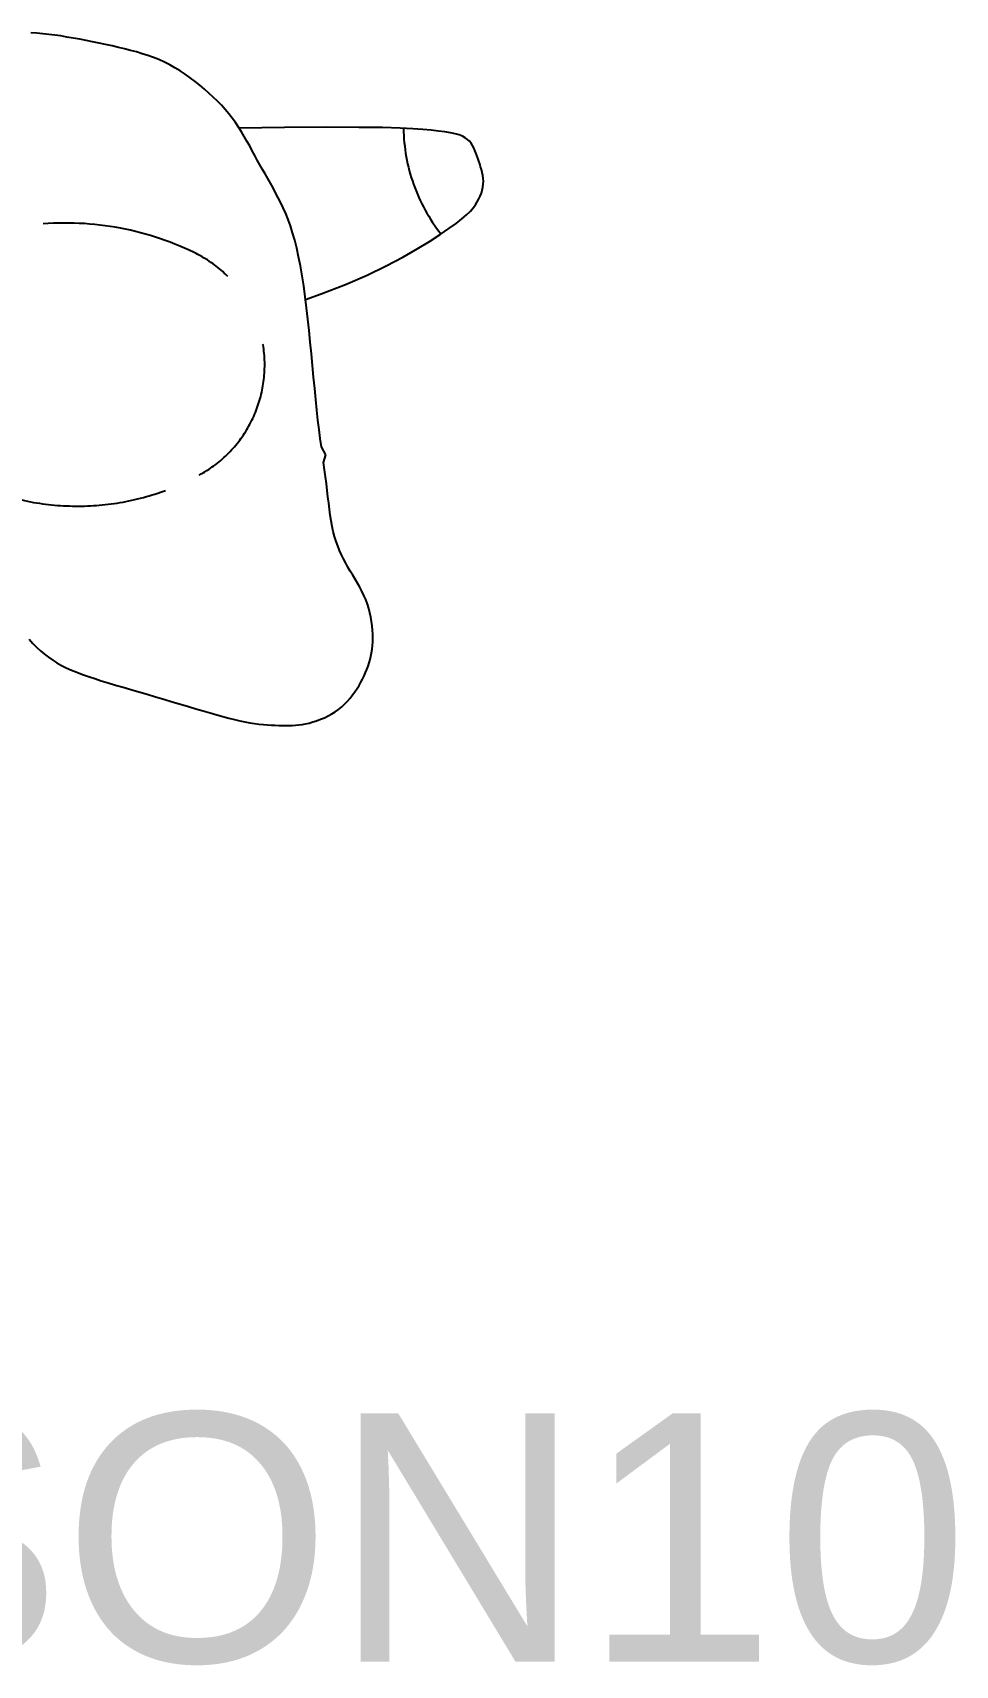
# Model space of a CAD drawing. Header units: millimetres. Extents: x 14385 to 129787, y 107826 to 186798.
# Drawn here: x 43265 to 44008, y 115610 to 116924 of the extents above; entities that cross this region are included whole.
import ezdxf
from ezdxf.enums import TextEntityAlignment as Align

# ---------------------------------------------------------------- set-up
doc = ezdxf.new("R2010")
doc.units = ezdxf.units.MM
doc.header["$LTSCALE"] = 1000
doc.linetypes.add('HIDDEN2', pattern=[0.1875, 0.125, -0.0625])
doc.styles.add('ar', font='arial.ttf')

msp = doc.modelspace()

# ---------------------------------------------------------------- linework, layer by layer
at = {"color": 59, "linetype": 'HIDDEN2'}
for p, q in [((43268.6, 116923.6), (43263.8, 116924)), ((43268.6, 116923.6), (43263.8, 116924)), ((43273.4, 116923.1), (43268.6, 116923.6)), ((43273.4, 116923.1), (43268.6, 116923.6)), ((43278.2, 116922.5), (43273.4, 116923.1)), ((43278.2, 116922.5), (43273.4, 116923.1)), ((43283, 116921.9), (43278.2, 116922.5)), ((43283, 116921.9), (43278.2, 116922.5)), ((43287.9, 116921.6), (43283, 116921.9)), ((43287.9, 116921.6), (43283, 116921.9)), ((43292.8, 116920.5), (43287.9, 116921.6)), ((43292.8, 116920.5), (43287.9, 116921.6)), ((43297.9, 116919.7), (43292.8, 116920.5)), ((43297.9, 116919.7), (43292.8, 116920.5)), ((43303.1, 116918.8), (43297.9, 116919.7)), ((43303.1, 116918.8), (43297.9, 116919.7)), ((43308.3, 116917.8), (43303.1, 116918.8)), ((43308.3, 116917.8), (43303.1, 116918.8)), ((43313.5, 116916.7), (43308.3, 116917.8)), ((43313.5, 116916.7), (43308.3, 116917.8)), ((43318.8, 116915.6), (43313.5, 116916.7)), ((43318.8, 116915.6), (43313.5, 116916.7)), ((43324, 116914.5), (43318.8, 116915.6)), ((43324, 116914.5), (43318.8, 116915.6)), ((43329.2, 116913.3), (43324, 116914.5)), ((43329.2, 116913.3), (43324, 116914.5)), ((43334.3, 116912.1), (43329.2, 116913.3)), ((43334.3, 116912.1), (43329.2, 116913.3)), ((43339.2, 116911), (43334.3, 116912.1)), ((43339.2, 116911), (43334.3, 116912.1)), ((43344.1, 116909.7), (43339.2, 116911)), ((43344.1, 116909.7), (43339.2, 116911)), ((43348.8, 116908.5), (43344.1, 116909.7)), ((43348.8, 116908.5), (43344.1, 116909.7)), ((43353.5, 116907.1), (43348.8, 116908.5)), ((43353.5, 116907.1), (43348.8, 116908.5)), ((43358, 116905.7), (43353.5, 116907.1)), ((43358, 116905.7), (43353.5, 116907.1)), ((43362.5, 116904.1), (43358, 116905.7)), ((43362.5, 116904.1), (43358, 116905.7)), ((43366.9, 116902.3), (43362.5, 116904.1)), ((43366.9, 116902.3), (43362.5, 116904.1)), ((43371.3, 116900.3), (43366.9, 116902.3)), ((43371.3, 116900.3), (43366.9, 116902.3)), ((43375.6, 116898.2), (43371.3, 116900.3)), ((43375.6, 116898.2), (43371.3, 116900.3)), ((43379.8, 116895.8), (43375.6, 116898.2)), ((43379.8, 116895.8), (43375.6, 116898.2)), ((43384, 116893.2), (43379.8, 116895.8)), ((43384, 116893.2), (43379.8, 116895.8)), ((43388.1, 116890.5), (43384, 116893.2)), ((43388.1, 116890.5), (43384, 116893.2)), ((43392.1, 116887.7), (43388.1, 116890.5)), ((43392.1, 116887.7), (43388.1, 116890.5)), ((43396, 116884.7), (43392.1, 116887.7)), ((43396, 116884.7), (43392.1, 116887.7)), ((43399.8, 116881.7), (43396, 116884.7)), ((43399.8, 116881.7), (43396, 116884.7)), ((43403.5, 116878.6), (43399.8, 116881.7)), ((43403.5, 116878.6), (43399.8, 116881.7)), ((43407.1, 116875.4), (43403.5, 116878.6)), ((43407.1, 116875.4), (43403.5, 116878.6)), ((43410.6, 116872.2), (43407.1, 116875.4)), ((43410.6, 116872.2), (43407.1, 116875.4)), ((43413.9, 116868.9), (43410.6, 116872.2)), ((43413.9, 116868.9), (43410.6, 116872.2)), ((43417.1, 116865.6), (43413.9, 116868.9)), ((43417.1, 116865.6), (43413.9, 116868.9)), ((43420.1, 116862.2), (43417.1, 116865.6)), ((43420.1, 116862.2), (43417.1, 116865.6)), ((43423.1, 116858.7), (43420.1, 116862.2)), ((43423.1, 116858.7), (43420.1, 116862.2)), ((43425.8, 116855.2), (43423.1, 116858.7)), ((43425.8, 116855.2), (43423.1, 116858.7)), ((43428.5, 116851.6), (43425.8, 116855.2)), ((43428.5, 116851.6), (43425.8, 116855.2)), ((43431, 116847.9), (43428.5, 116851.6)), ((43431, 116847.9), (43428.5, 116851.6)), ((43433.3, 116844.2), (43431, 116847.9)), ((43433.3, 116844.2), (43431, 116847.9)), ((43467.9, 116847.6), (43431.4, 116847.1)), ((43467.9, 116847.6), (43431.4, 116847.1)), ((43435.6, 116840.4), (43433.3, 116844.2)), ((43435.6, 116840.4), (43433.3, 116844.2)), ((43501.8, 116847.9), (43467.9, 116847.6)), ((43501.8, 116847.9), (43467.9, 116847.6)), ((43527.7, 116847.8), (43501.8, 116847.9)), ((43527.7, 116847.8), (43501.8, 116847.9)), ((43546.9, 116847.6), (43527.7, 116847.8)), ((43546.9, 116847.6), (43527.7, 116847.8)), ((43561, 116847.2), (43546.9, 116847.6)), ((43561, 116847.2), (43546.9, 116847.6)), ((43571.3, 116846.6), (43561, 116847.2)), ((43571.3, 116846.6), (43561, 116847.2)), ((43579.2, 116846), (43571.3, 116846.6)), ((43579.2, 116846), (43571.3, 116846.6)), ((43586, 116845.5), (43579.2, 116846)), ((43586, 116845.5), (43579.2, 116846)), ((43591.9, 116844.8), (43586, 116845.5)), ((43591.9, 116844.8), (43586, 116845.5)), ((43597.1, 116844.2), (43591.9, 116844.8)), ((43597.1, 116844.2), (43591.9, 116844.8)), ((43601.5, 116843.5), (43597.1, 116844.2)), ((43601.5, 116843.5), (43597.1, 116844.2)), ((43605.3, 116842.7), (43601.5, 116843.5)), ((43605.3, 116842.7), (43601.5, 116843.5)), ((43608.5, 116841.7), (43605.3, 116842.7)), ((43608.5, 116841.7), (43605.3, 116842.7)), ((43437.7, 116836.6), (43435.6, 116840.4)), ((43437.7, 116836.6), (43435.6, 116840.4)), ((43439.9, 116832.8), (43437.7, 116836.6)), ((43439.9, 116832.8), (43437.7, 116836.6)), ((43441.9, 116828.9), (43439.9, 116832.8)), ((43441.9, 116828.9), (43439.9, 116832.8)), ((43444, 116825.2), (43441.9, 116828.9)), ((43444, 116825.2), (43441.9, 116828.9)), ((43611.2, 116840.7), (43608.5, 116841.7)), ((43611.2, 116840.7), (43608.5, 116841.7)), ((43613.4, 116839.5), (43611.2, 116840.7)), ((43613.4, 116839.5), (43611.2, 116840.7)), ((43615.3, 116838.1), (43613.4, 116839.5)), ((43615.3, 116838.1), (43613.4, 116839.5)), ((43616.9, 116836.6), (43615.3, 116838.1)), ((43616.9, 116836.6), (43615.3, 116838.1)), ((43618.2, 116835), (43616.9, 116836.6)), ((43618.2, 116835), (43616.9, 116836.6)), ((43619.3, 116833.2), (43618.2, 116835)), ((43619.3, 116833.2), (43618.2, 116835)), ((43620.2, 116831.3), (43619.3, 116833.2)), ((43620.2, 116831.3), (43619.3, 116833.2)), ((43621.1, 116829.3), (43620.2, 116831.3)), ((43621.1, 116829.3), (43620.2, 116831.3)), ((43621.8, 116827.2), (43621.1, 116829.3)), ((43621.8, 116827.2), (43621.1, 116829.3)), ((43446, 116821.4), (43444, 116825.2)), ((43446, 116821.4), (43444, 116825.2)), ((43448.1, 116817.7), (43446, 116821.4)), ((43448.1, 116817.7), (43446, 116821.4)), ((43450.2, 116814), (43448.1, 116817.7)), ((43450.2, 116814), (43448.1, 116817.7)), ((43622.6, 116825.1), (43621.8, 116827.2)), ((43622.6, 116825.1), (43621.8, 116827.2)), ((43623.4, 116822.9), (43622.6, 116825.1)), ((43623.4, 116822.9), (43622.6, 116825.1)), ((43624.3, 116820.6), (43623.4, 116822.9)), ((43624.3, 116820.6), (43623.4, 116822.9)), ((43625.1, 116818.4), (43624.3, 116820.6)), ((43625.1, 116818.4), (43624.3, 116820.6)), ((43625.8, 116816.1), (43625.1, 116818.4)), ((43625.8, 116816.1), (43625.1, 116818.4)), ((43626.5, 116813.8), (43625.8, 116816.1)), ((43626.5, 116813.8), (43625.8, 116816.1)), ((43452.3, 116810.3), (43450.2, 116814)), ((43452.3, 116810.3), (43450.2, 116814)), ((43454.4, 116806.6), (43452.3, 116810.3)), ((43454.4, 116806.6), (43452.3, 116810.3)), ((43456.6, 116802.9), (43454.4, 116806.6)), ((43456.6, 116802.9), (43454.4, 116806.6)), ((43458.7, 116799.1), (43456.6, 116802.9)), ((43458.7, 116799.1), (43456.6, 116802.9)), ((43627.1, 116811.4), (43626.5, 116813.8)), ((43627.1, 116811.4), (43626.5, 116813.8)), ((43627.6, 116809.1), (43627.1, 116811.4)), ((43627.6, 116809.1), (43627.1, 116811.4)), ((43627.9, 116806.7), (43627.6, 116809.1)), ((43627.9, 116806.7), (43627.6, 116809.1)), ((43628, 116804.4), (43627.9, 116806.7)), ((43628, 116804.4), (43627.9, 116806.7)), ((43627.9, 116802), (43628, 116804.4)), ((43627.9, 116802), (43628, 116804.4)), ((43460.8, 116795.2), (43458.7, 116799.1)), ((43460.8, 116795.2), (43458.7, 116799.1)), ((43462.9, 116791.2), (43460.8, 116795.2)), ((43462.9, 116791.2), (43460.8, 116795.2)), ((43464.9, 116787.1), (43462.9, 116791.2)), ((43464.9, 116787.1), (43462.9, 116791.2)), ((43623.1, 116787.8), (43624.4, 116790.2)), ((43623.1, 116787.8), (43624.4, 116790.2)), ((43624.4, 116790.2), (43625.5, 116792.5)), ((43624.4, 116790.2), (43625.5, 116792.5)), ((43625.5, 116792.5), (43626.4, 116794.9)), ((43625.5, 116792.5), (43626.4, 116794.9)), ((43626.4, 116794.9), (43627.1, 116797.3)), ((43626.4, 116794.9), (43627.1, 116797.3)), ((43627.1, 116797.3), (43627.6, 116799.6)), ((43627.1, 116797.3), (43627.6, 116799.6)), ((43627.6, 116799.6), (43627.9, 116802)), ((43627.6, 116799.6), (43627.9, 116802)), ((43466.9, 116782.9), (43464.9, 116787.1)), ((43466.9, 116782.9), (43464.9, 116787.1)), ((43468.9, 116778.4), (43466.9, 116782.9)), ((43468.9, 116778.4), (43466.9, 116782.9)), ((43470.8, 116773.6), (43468.9, 116778.4)), ((43470.8, 116773.6), (43468.9, 116778.4)), ((43610.7, 116774.2), (43614.5, 116777.5)), ((43610.7, 116774.2), (43614.5, 116777.5)), ((43614.5, 116777.5), (43617.5, 116780.4)), ((43614.5, 116777.5), (43617.5, 116780.4)), ((43617.5, 116780.4), (43619.8, 116783)), ((43617.5, 116780.4), (43619.8, 116783)), ((43619.8, 116783), (43621.6, 116785.5)), ((43619.8, 116783), (43621.6, 116785.5)), ((43621.6, 116785.5), (43623.1, 116787.8)), ((43621.6, 116785.5), (43623.1, 116787.8)), ((43472.7, 116768.4), (43470.8, 116773.6)), ((43472.7, 116768.4), (43470.8, 116773.6)), ((43474.5, 116763), (43472.7, 116768.4)), ((43474.5, 116763), (43472.7, 116768.4)), ((43593.1, 116761.5), (43600.2, 116766.3)), ((43593.1, 116761.5), (43600.2, 116766.3)), ((43600.2, 116766.3), (43606, 116770.5)), ((43600.2, 116766.3), (43606, 116770.5)), ((43606, 116770.5), (43610.7, 116774.2)), ((43606, 116770.5), (43610.7, 116774.2)), ((43476.2, 116757), (43474.5, 116763)), ((43476.2, 116757), (43474.5, 116763)), ((43477.8, 116750.6), (43476.2, 116757)), ((43477.8, 116750.6), (43476.2, 116757)), ((43479.3, 116743.6), (43477.8, 116750.6)), ((43479.3, 116743.6), (43477.8, 116750.6)), ((43574.7, 116749.9), (43584.7, 116756)), ((43574.7, 116749.9), (43584.7, 116756)), ((43584.7, 116756), (43593.1, 116761.5)), ((43584.7, 116756), (43593.1, 116761.5)), ((43480.7, 116736.2), (43479.3, 116743.6)), ((43480.7, 116736.2), (43479.3, 116743.6)), ((43549.7, 116736.2), (43563.1, 116743.3)), ((43549.7, 116736.2), (43563.1, 116743.3)), ((43563.1, 116743.3), (43574.7, 116749.9)), ((43563.1, 116743.3), (43574.7, 116749.9)), ((43482.1, 116728.3), (43480.7, 116736.2)), ((43482.1, 116728.3), (43480.7, 116736.2)), ((43483.4, 116720.1), (43482.1, 116728.3)), ((43483.4, 116720.1), (43482.1, 116728.3)), ((43517, 116721.4), (43534.4, 116728.9)), ((43517, 116721.4), (43534.4, 116728.9)), ((43534.4, 116728.9), (43549.7, 116736.2)), ((43534.4, 116728.9), (43549.7, 116736.2)), ((43484.6, 116711.5), (43483.4, 116720.1)), ((43484.6, 116711.5), (43483.4, 116720.1)), ((43485.7, 116702.6), (43484.6, 116711.5)), ((43485.7, 116702.6), (43484.6, 116711.5)), ((43484.8, 116709.2), (43497.5, 116713.7)), ((43484.8, 116709.2), (43497.5, 116713.7)), ((43497.5, 116713.7), (43517, 116721.4)), ((43497.5, 116713.7), (43517, 116721.4)), ((43486.8, 116693.5), (43485.7, 116702.6)), ((43486.8, 116693.5), (43485.7, 116702.6)), ((43487.8, 116684.2), (43486.8, 116693.5)), ((43487.8, 116684.2), (43486.8, 116693.5)), ((43488.7, 116674.8), (43487.8, 116684.2)), ((43488.7, 116674.8), (43487.8, 116684.2)), ((43489.6, 116665.4), (43488.7, 116674.8)), ((43489.6, 116665.4), (43488.7, 116674.8)), ((43490.5, 116656), (43489.6, 116665.4)), ((43490.5, 116656), (43489.6, 116665.4)), ((43491.4, 116646.7), (43490.5, 116656)), ((43491.4, 116646.7), (43490.5, 116656)), ((43492.3, 116637.6), (43491.4, 116646.7)), ((43492.3, 116637.6), (43491.4, 116646.7)), ((43493.1, 116628.7), (43492.3, 116637.6)), ((43493.1, 116628.7), (43492.3, 116637.6)), ((43494, 116620.2), (43493.1, 116628.7)), ((43494, 116620.2), (43493.1, 116628.7)), ((43494.8, 116612.1), (43494, 116620.2)), ((43494.8, 116612.1), (43494, 116620.2)), ((43495.7, 116604.5), (43494.8, 116612.1)), ((43495.7, 116604.5), (43494.8, 116612.1)), ((43496.6, 116597.3), (43495.7, 116604.5)), ((43496.6, 116597.3), (43495.7, 116604.5)), ((43497.6, 116590.5), (43496.6, 116597.3)), ((43497.6, 116590.5), (43496.6, 116597.3)), ((43501.3, 116584.1), (43497.6, 116590.5)), ((43501.3, 116584.1), (43497.6, 116590.5)), ((43499.3, 116578), (43501.3, 116584.1)), ((43499.3, 116578), (43501.3, 116584.1)), ((43500.2, 116572.1), (43499.3, 116578)), ((43500.2, 116572.1), (43499.3, 116578)), ((43500.9, 116566.5), (43500.2, 116572.1)), ((43500.9, 116566.5), (43500.2, 116572.1)), ((43501.7, 116561), (43500.9, 116566.5)), ((43501.7, 116561), (43500.9, 116566.5)), ((43502.3, 116555.6), (43501.7, 116561)), ((43502.3, 116555.6), (43501.7, 116561)), ((43502.9, 116550.4), (43502.3, 116555.6)), ((43502.9, 116550.4), (43502.3, 116555.6)), ((43503.5, 116545.3), (43502.9, 116550.4)), ((43503.5, 116545.3), (43502.9, 116550.4)), ((43504.1, 116540.4), (43503.5, 116545.3)), ((43504.1, 116540.4), (43503.5, 116545.3)), ((43504.8, 116535.7), (43504.1, 116540.4)), ((43504.8, 116535.7), (43504.1, 116540.4)), ((43505.5, 116531.1), (43504.8, 116535.7)), ((43505.5, 116531.1), (43504.8, 116535.7)), ((43506.3, 116526.6), (43505.5, 116531.1)), ((43506.3, 116526.6), (43505.5, 116531.1)), ((43507.2, 116522.4), (43506.3, 116526.6)), ((43507.2, 116522.4), (43506.3, 116526.6)), ((43508.2, 116518.4), (43507.2, 116522.4)), ((43508.2, 116518.4), (43507.2, 116522.4)), ((43509.4, 116514.5), (43508.2, 116518.4)), ((43509.4, 116514.5), (43508.2, 116518.4)), ((43510.8, 116510.8), (43509.4, 116514.5)), ((43510.8, 116510.8), (43509.4, 116514.5)), ((43512.2, 116507.2), (43510.8, 116510.8)), ((43512.2, 116507.2), (43510.8, 116510.8)), ((43513.7, 116503.8), (43512.2, 116507.2)), ((43513.7, 116503.8), (43512.2, 116507.2)), ((43515.4, 116500.4), (43513.7, 116503.8)), ((43515.4, 116500.4), (43513.7, 116503.8)), ((43517.2, 116497.1), (43515.4, 116500.4)), ((43517.2, 116497.1), (43515.4, 116500.4)), ((43519, 116493.8), (43517.2, 116497.1)), ((43519, 116493.8), (43517.2, 116497.1)), ((43520.9, 116490.6), (43519, 116493.8)), ((43520.9, 116490.6), (43519, 116493.8)), ((43522.8, 116487.4), (43520.9, 116490.6)), ((43522.8, 116487.4), (43520.9, 116490.6)), ((43524.8, 116484.2), (43522.8, 116487.4)), ((43524.8, 116484.2), (43522.8, 116487.4)), ((43526.7, 116480.9), (43524.8, 116484.2)), ((43526.7, 116480.9), (43524.8, 116484.2)), ((43528.5, 116477.7), (43526.7, 116480.9)), ((43528.5, 116477.7), (43526.7, 116480.9)), ((43530.3, 116474.4), (43528.5, 116477.7)), ((43530.3, 116474.4), (43528.5, 116477.7)), ((43531.9, 116471), (43530.3, 116474.4)), ((43531.9, 116471), (43530.3, 116474.4)), ((43533.4, 116467.6), (43531.9, 116471)), ((43533.4, 116467.6), (43531.9, 116471)), ((43534.7, 116464.1), (43533.4, 116467.6)), ((43534.7, 116464.1), (43533.4, 116467.6)), ((43535.8, 116460.6), (43534.7, 116464.1)), ((43535.8, 116460.6), (43534.7, 116464.1)), ((43536.7, 116457.1), (43535.8, 116460.6)), ((43536.7, 116457.1), (43535.8, 116460.6)), ((43537.4, 116453.5), (43536.7, 116457.1)), ((43537.4, 116453.5), (43536.7, 116457.1)), ((43538, 116450), (43537.4, 116453.5)), ((43538, 116450), (43537.4, 116453.5)), ((43538.5, 116446.5), (43538, 116450)), ((43538.5, 116446.5), (43538, 116450)), ((43262.4, 116435.9), (43265.4, 116432.4)), ((43262.4, 116435.9), (43265.4, 116432.4)), ((43538.8, 116443.1), (43538.5, 116446.5)), ((43538.8, 116443.1), (43538.5, 116446.5)), ((43538.9, 116439.8), (43538.8, 116443.1)), ((43538.9, 116439.8), (43538.8, 116443.1)), ((43539, 116436.6), (43538.9, 116439.8)), ((43539, 116436.6), (43538.9, 116439.8)), ((43538.9, 116433.5), (43539, 116436.6)), ((43538.9, 116433.5), (43539, 116436.6)), ((43265.4, 116432.4), (43268.4, 116429.3)), ((43265.4, 116432.4), (43268.4, 116429.3)), ((43268.4, 116429.3), (43271.6, 116426.4)), ((43268.4, 116429.3), (43271.6, 116426.4)), ((43271.6, 116426.4), (43274.7, 116423.8)), ((43271.6, 116426.4), (43274.7, 116423.8)), ((43274.7, 116423.8), (43278, 116421.3)), ((43274.7, 116423.8), (43278, 116421.3)), ((43536.8, 116419.4), (43537.4, 116422.1)), ((43536.8, 116419.4), (43537.4, 116422.1)), ((43537.4, 116422.1), (43537.9, 116424.9)), ((43537.4, 116422.1), (43537.9, 116424.9)), ((43537.9, 116424.9), (43538.4, 116427.7)), ((43537.9, 116424.9), (43538.4, 116427.7)), ((43538.4, 116427.7), (43538.7, 116430.6)), ((43538.4, 116427.7), (43538.7, 116430.6)), ((43538.7, 116430.6), (43538.9, 116433.5)), ((43538.7, 116430.6), (43538.9, 116433.5)), ((43278, 116421.3), (43281.4, 116419)), ((43278, 116421.3), (43281.4, 116419)), ((43281.4, 116419), (43284.8, 116416.8)), ((43281.4, 116419), (43284.8, 116416.8)), ((43284.8, 116416.8), (43288.5, 116414.7)), ((43284.8, 116416.8), (43288.5, 116414.7)), ((43288.5, 116414.7), (43292.3, 116412.8)), ((43288.5, 116414.7), (43292.3, 116412.8)), ((43292.3, 116412.8), (43296.4, 116410.9)), ((43292.3, 116412.8), (43296.4, 116410.9)), ((43296.4, 116410.9), (43300.7, 116409.1)), ((43296.4, 116410.9), (43300.7, 116409.1)), ((43300.7, 116409.1), (43305.3, 116407.4)), ((43300.7, 116409.1), (43305.3, 116407.4)), ((43532.1, 116406.3), (43533.2, 116408.9)), ((43532.1, 116406.3), (43533.2, 116408.9)), ((43533.2, 116408.9), (43534.3, 116411.5)), ((43533.2, 116408.9), (43534.3, 116411.5)), ((43534.3, 116411.5), (43535.2, 116414.1)), ((43534.3, 116411.5), (43535.2, 116414.1)), ((43535.2, 116414.1), (43536, 116416.7)), ((43535.2, 116414.1), (43536, 116416.7)), ((43536, 116416.7), (43536.8, 116419.4)), ((43536, 116416.7), (43536.8, 116419.4)), ((43305.3, 116407.4), (43310.1, 116405.7)), ((43305.3, 116407.4), (43310.1, 116405.7)), ((43310.1, 116405.7), (43315.2, 116404)), ((43310.1, 116405.7), (43315.2, 116404)), ((43315.2, 116404), (43320.5, 116402.3)), ((43315.2, 116404), (43320.5, 116402.3)), ((43320.5, 116402.3), (43326.1, 116400.6)), ((43320.5, 116402.3), (43326.1, 116400.6)), ((43326.1, 116400.6), (43331.9, 116398.8)), ((43326.1, 116400.6), (43331.9, 116398.8)), ((43331.9, 116398.8), (43338, 116397.1)), ((43331.9, 116398.8), (43338, 116397.1)), ((43338, 116397.1), (43344.2, 116395.2)), ((43338, 116397.1), (43344.2, 116395.2)), ((43344.2, 116395.2), (43350.7, 116393.3)), ((43344.2, 116395.2), (43350.7, 116393.3)), ((43524.6, 116393.5), (43526.3, 116396)), ((43524.6, 116393.5), (43526.3, 116396)), ((43526.3, 116396), (43527.9, 116398.6)), ((43526.3, 116396), (43527.9, 116398.6)), ((43527.9, 116398.6), (43529.4, 116401.1)), ((43527.9, 116398.6), (43529.4, 116401.1)), ((43529.4, 116401.1), (43530.8, 116403.7)), ((43529.4, 116401.1), (43530.8, 116403.7)), ((43530.8, 116403.7), (43532.1, 116406.3)), ((43530.8, 116403.7), (43532.1, 116406.3)), ((43350.7, 116393.3), (43357.4, 116391.4)), ((43350.7, 116393.3), (43357.4, 116391.4)), ((43357.4, 116391.4), (43364.1, 116389.4)), ((43357.4, 116391.4), (43364.1, 116389.4)), ((43364.1, 116389.4), (43370.9, 116387.4)), ((43364.1, 116389.4), (43370.9, 116387.4)), ((43370.9, 116387.4), (43377.6, 116385.4)), ((43370.9, 116387.4), (43377.6, 116385.4)), ((43377.6, 116385.4), (43384.2, 116383.5)), ((43377.6, 116385.4), (43384.2, 116383.5)), ((43384.2, 116383.5), (43390.6, 116381.6)), ((43384.2, 116383.5), (43390.6, 116381.6)), ((43514, 116381.4), (43516.4, 116383.7)), ((43514, 116381.4), (43516.4, 116383.7)), ((43516.4, 116383.7), (43518.6, 116386)), ((43516.4, 116383.7), (43518.6, 116386)), ((43518.6, 116386), (43520.7, 116388.4)), ((43518.6, 116386), (43520.7, 116388.4)), ((43520.7, 116388.4), (43522.7, 116390.9)), ((43520.7, 116388.4), (43522.7, 116390.9)), ((43522.7, 116390.9), (43524.6, 116393.5)), ((43522.7, 116390.9), (43524.6, 116393.5)), ((43390.6, 116381.6), (43396.7, 116379.7)), ((43390.6, 116381.6), (43396.7, 116379.7)), ((43396.7, 116379.7), (43402.6, 116378)), ((43396.7, 116379.7), (43402.6, 116378)), ((43402.6, 116378), (43408.1, 116376.4)), ((43402.6, 116378), (43408.1, 116376.4)), ((43408.1, 116376.4), (43413.4, 116374.9)), ((43408.1, 116376.4), (43413.4, 116374.9)), ((43413.4, 116374.9), (43418.4, 116373.5)), ((43413.4, 116374.9), (43418.4, 116373.5)), ((43418.4, 116373.5), (43423.1, 116372.3)), ((43418.4, 116373.5), (43423.1, 116372.3)), ((43423.1, 116372.3), (43427.6, 116371.1)), ((43423.1, 116372.3), (43427.6, 116371.1)), ((43427.6, 116371.1), (43431.9, 116370.1)), ((43427.6, 116371.1), (43431.9, 116370.1)), ((43431.9, 116370.1), (43436.1, 116369.3)), ((43431.9, 116370.1), (43436.1, 116369.3)), ((43436.1, 116369.3), (43440, 116368.5)), ((43436.1, 116369.3), (43440, 116368.5)), ((43487.8, 116368.3), (43490.8, 116369.2)), ((43487.8, 116368.3), (43490.8, 116369.2)), ((43490.8, 116369.2), (43493.8, 116370.1)), ((43490.8, 116369.2), (43493.8, 116370.1)), ((43493.8, 116370.1), (43496.9, 116371.3)), ((43493.8, 116370.1), (43496.9, 116371.3)), ((43496.9, 116371.3), (43500, 116372.5)), ((43496.9, 116371.3), (43500, 116372.5)), ((43500, 116372.5), (43503, 116374)), ((43500, 116372.5), (43503, 116374)), ((43503, 116374), (43505.9, 116375.6)), ((43503, 116374), (43505.9, 116375.6)), ((43505.9, 116375.6), (43508.8, 116377.4)), ((43505.9, 116375.6), (43508.8, 116377.4)), ((43508.8, 116377.4), (43511.4, 116379.3)), ((43508.8, 116377.4), (43511.4, 116379.3)), ((43511.4, 116379.3), (43514, 116381.4)), ((43511.4, 116379.3), (43514, 116381.4)), ((43440, 116368.5), (43443.8, 116368)), ((43440, 116368.5), (43443.8, 116368)), ((43443.8, 116368), (43447.4, 116367.5)), ((43443.8, 116368), (43447.4, 116367.5)), ((43447.4, 116367.5), (43450.9, 116367.1)), ((43447.4, 116367.5), (43450.9, 116367.1)), ((43450.9, 116367.1), (43454.2, 116366.8)), ((43450.9, 116367.1), (43454.2, 116366.8)), ((43454.2, 116366.8), (43457.4, 116366.6)), ((43454.2, 116366.8), (43457.4, 116366.6)), ((43457.4, 116366.6), (43460.4, 116366.5)), ((43457.4, 116366.6), (43460.4, 116366.5)), ((43460.4, 116366.5), (43463.4, 116366.4)), ((43460.4, 116366.5), (43463.4, 116366.4)), ((43463.4, 116366.4), (43466.2, 116366.3)), ((43463.4, 116366.4), (43466.2, 116366.3)), ((43466.2, 116366.3), (43468.9, 116366.2)), ((43466.2, 116366.3), (43468.9, 116366.2)), ((43468.9, 116366.2), (43471.5, 116366.3)), ((43468.9, 116366.2), (43471.5, 116366.3)), ((43471.5, 116366.3), (43474.1, 116366.3)), ((43471.5, 116366.3), (43474.1, 116366.3)), ((43474.1, 116366.3), (43476.7, 116366.5)), ((43474.1, 116366.3), (43476.7, 116366.5)), ((43476.7, 116366.5), (43479.4, 116366.8)), ((43476.7, 116366.5), (43479.4, 116366.8)), ((43479.4, 116366.8), (43482.1, 116367.2)), ((43479.4, 116366.8), (43482.1, 116367.2)), ((43482.1, 116367.2), (43484.9, 116367.7)), ((43482.1, 116367.2), (43484.9, 116367.7)), ((43484.9, 116367.7), (43487.8, 116368.3)), ((43484.9, 116367.7), (43487.8, 116368.3))]:
    msp.add_line(p, q, dxfattribs=at)
for centre, radius, start, end in [((43704.5, 116849), 140.8, 180.7937, 218.1712), ((43704.5, 116849), 140.8, 180.7937, 218.1712), ((43291.5, 116532.7), 238.1, 64.202, 96.3389), ((43351.3, 116656.4), 100.7, 298.5092, 64.202), ((43351.3, 116656.4), 100.7, 298.5092, 64.202), ((43301.2, 116748.6), 205.7, 255.3837, 298.5092), ((43301.2, 116748.6), 205.7, 255.3837, 298.5092)]:
    msp.add_arc(centre, radius, start, end, dxfattribs=at)

# ---------------------------------------------------------------- texts
at = {"style": 'ar'}
msp.add_text('PERSON10', height=200, dxfattribs=at).set_placement((43273.5, 115612.6), align=Align.CENTER)
msp.add_text('PERSON10', height=200, dxfattribs=at).set_placement((43273.5, 115612.6), align=Align.CENTER)

doc.saveas('drawing.dxf')
